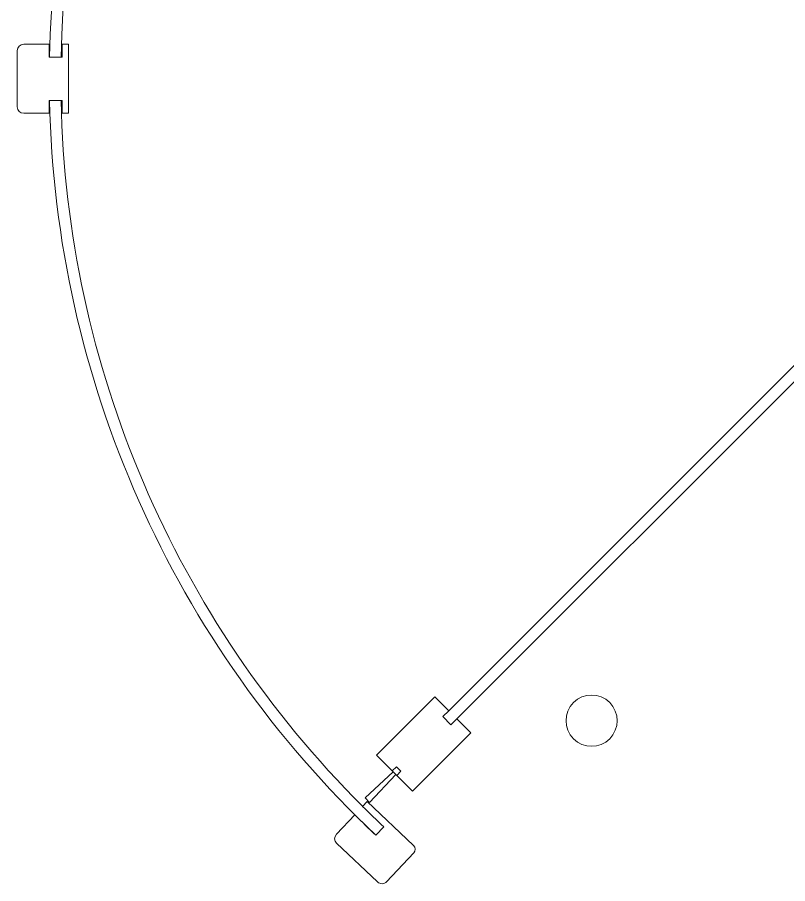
# Model space of a CAD drawing. Header units: millimetres. Extents: x 90978 to 295199, y -4084 to 97293.
# Drawn here: x 192171 to 192774, y 33503 to 34181 of the extents above; entities that cross this region are included whole.
import ezdxf

# ---------------------------------------------------------------- set-up
doc = ezdxf.new("R2010")
doc.units = ezdxf.units.MM
doc.header["$MEASUREMENT"] = 0
doc.layers.add('CSM-STL-XX-ZZ-M3-A-XXXX-00001_detached _19_04_21__rvt-1-Level 0$0$A-DOOR', color=4, linetype='CONTINUOUS', lineweight=9)
doc.layers.add('CSM-STL-XX-ZZ-M3-A-XXXX-00001_detached _19_04_21__rvt-1-Level 0$0$A-DOOR-FRAM', color=4, linetype='CONTINUOUS', lineweight=18)

msp = doc.modelspace()

# ---------------------------------------------------------------- linework, layer by layer
at = {"layer": 'CSM-STL-XX-ZZ-M3-A-XXXX-00001_detached _19_04_21__rvt-1-Level 0$0$A-DOOR'}
for p, q in [((192196.36, 34159.73), (192176.36, 34159.73)), ((192196.36, 34149.73), (192196.36, 34159.73)), ((192211.36, 34159.73), (192206.36, 34159.73)), ((192206.36, 34159.73), (192206.36, 34149.73)), ((192211.36, 34105.73), (192211.36, 34159.73)), ((192171.36, 34154.73), (192171.36, 34110.73)), ((192206.36, 34149.73), (192196.36, 34149.73)), ((192196.36, 34105.73), (192196.36, 34115.73)), ((192196.36, 34115.73), (192206.36, 34115.73)), ((192206.36, 34115.73), (192206.36, 34105.73)), ((192176.36, 34105.73), (192196.36, 34105.73)), ((192206.36, 34105.73), (192211.36, 34105.73))]:
    msp.add_line(p, q, dxfattribs=at)
at = {"layer": 'CSM-STL-XX-ZZ-M3-A-XXXX-00001_detached _19_04_21__rvt-1-Level 0$0$A-DOOR', "lineweight": 20}
for p, q in [((192981.08, 34110.81), (192508.73, 33638.47)), ((192515.09, 33632.1), (192987.44, 34104.45))]:
    msp.add_line(p, q, dxfattribs=at)
for radius, start, end in [(813, 138.80185, 178.80185), (804, 139.4349, 178.78839), (813, 181.19815, 226.69815), (804, 181.21161, 225.05093)]:
    msp.add_arc((193009.36, 34132.73), radius, start, end, dxfattribs=at)
at = {"layer": 'CSM-STL-XX-ZZ-M3-A-XXXX-00001_detached _19_04_21__rvt-1-Level 0$0$A-DOOR'}
for centre, start, end in [((192176.36, 34154.73), 90, 180), ((192176.36, 34110.73), 180, 270)]:
    msp.add_arc(centre, 5, start, end, dxfattribs=at)
at = {"layer": 'CSM-STL-XX-ZZ-M3-A-XXXX-00001_detached _19_04_21__rvt-1-Level 0$0$A-DOOR-FRAM', "lineweight": 20}
for p, q in [((192497.77, 33649.43), (192452.16, 33603.82)), ((192508.73, 33638.47), (192497.77, 33649.43)), ((192504.13, 33633.87), (192508.73, 33638.47)), ((192510.5, 33627.51), (192504.13, 33633.87)), ((192515.09, 33632.1), (192510.5, 33627.51)), ((192526.05, 33621.14), (192515.09, 33632.1)), ((192480.44, 33575.53), (192526.05, 33621.14)), ((192452.16, 33603.82), (192480.44, 33575.53)), ((192465.24, 33590.74), (192443.32, 33570.23)), ((192446.86, 33566.69), (192467.36, 33588.61)), ((192467.79, 33594.7), (192464.53, 33591.44)), ((192464.53, 33591.44), (192465.24, 33590.74)), ((192467.36, 33588.61), (192468.07, 33587.91)), ((192471.32, 33591.16), (192467.79, 33594.7)), ((192468.07, 33587.91), (192471.32, 33591.16)), ((192443.32, 33570.23), (192446.86, 33566.69)), ((192444.89, 33567.36), (192441.38, 33563.69)), ((192481.28, 33533.02), (192444.89, 33567.36)), ((192435.34, 33557), (192420.86, 33541.87)), ((192457.94, 33547.62), (192451.77, 33541.07)), ((192421.06, 33534.81), (192453.1, 33504.58)), ((192460.17, 33504.78), (192481.45, 33527.36))]:
    msp.add_line(p, q, dxfattribs=at)
for centre, radius, start, end in [((192620.45, 33630.69), 20, 45, 225), ((192620.45, 33630.69), 20, 225, 45), ((193009.36, 34132.73), 804, 225.05367, 226.69815), ((193009.36, 34132.73), 813, 225.08542, 226.69815), ((192424.49, 33538.44), 5, 136.69815, 226.66117), ((192478.54, 33530.11), 4, 316.69815, 46.66117), ((192456.53, 33508.21), 5, 226.66117, 316.69815)]:
    msp.add_arc(centre, radius, start, end, dxfattribs=at)

doc.saveas('drawing.dxf')
